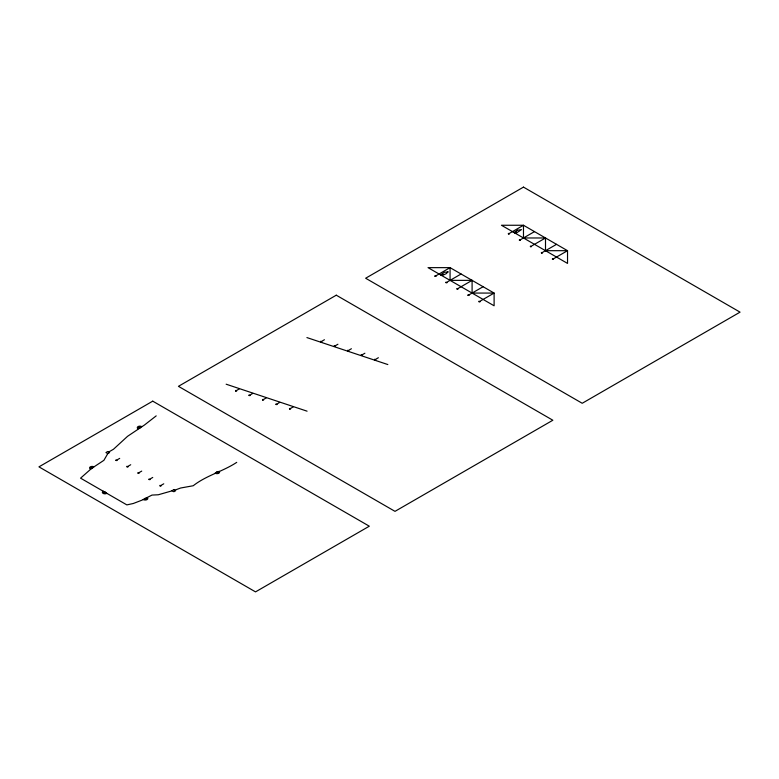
<?xml version="1.0" encoding="UTF-8"?>
<svg xmlns="http://www.w3.org/2000/svg" width="779" height="779" viewBox="0 0 779 779"><rect width="100%" height="100%" fill="white"/><g stroke="black" fill="none" stroke-linecap="round" stroke-linejoin="round"><path stroke-width="1.17" d="M107.775 453.612L105.944 452.55L107.775 451.489L109.615 452.55L107.775 453.612L103.899 460.321L91.464 468.539L80.568 478.16L126.85 504.889L133.258 503.507L141.953 500.167L152.012 495.074L158.273 494.772L172.188 490.799M442.268 275.493L446.338 273.595L447.964 271.852M517.363 230.253L514.023 232.512M156.199 415.869L144.475 425.003L127.581 436.298L113.491 449.249L108.69 452.015M516.341 232.015L514.559 232.717M236.728 462.356C223.076 471.412 206.269 475.453 193.221 485.745L180.631 488.014L174.769 490.166M517.373 230.243L521.482 229.601L515.688 233.476M235.54 390.435L235.609 391.029L239.27 388.906M320.695 341.26L320.763 341.864L324.434 339.741M115.964 459.892L116.032 460.496L119.703 458.373M434.955 275.737L435.013 276.331L438.684 274.218M439.054 274.004L450.067 267.645L494.11 293.07L494.11 305.787L428.041 267.645L450.067 267.645L450.067 280.362L472.093 280.362L472.093 293.07L494.11 293.07L483.107 299.428M508.366 233.349L508.434 233.943L512.105 231.83M512.465 231.616L523.478 225.258L567.531 250.692L567.531 263.409L501.452 225.258L523.478 225.258L523.478 237.975L545.504 237.975L545.504 250.692L567.531 250.692L556.518 257.051M440.846 274.705L444.458 272.251L448.052 271.939M441.391 275.347L443.115 274.276L441.041 275.153M514.802 232.97L516.467 231.938M249.027 394.924L249.095 395.528L252.766 393.405M334.181 345.759L334.249 346.353L337.92 344.24M126.977 466.251L127.045 466.855L130.716 464.732M445.958 282.095L446.026 282.689L449.697 280.567M450.067 280.362L461.08 274.004M519.379 239.708L519.447 240.302L523.108 238.189M523.478 237.975L534.491 231.616M262.513 399.423L262.581 400.017L266.252 397.903M347.668 350.258L347.736 350.852L351.407 348.739M137.99 472.61L138.058 473.213L141.729 471.091M456.971 288.454L457.039 289.048L460.71 286.925M461.08 286.721L472.093 280.362M530.392 246.067L530.45 246.661L534.121 244.548M534.491 244.333L545.504 237.975M276 403.921L276.068 404.515L279.739 402.392M361.154 354.747L361.222 355.351L364.893 353.228M149.003 478.968L149.071 479.572L152.742 477.449M467.984 294.803L468.052 295.407L471.723 293.284M472.093 293.07L483.107 286.721M541.405 252.425L541.463 253.019L545.134 250.896M545.504 250.692L556.518 244.333M289.486 408.41L289.554 409.014L293.225 406.891M374.65 359.246L374.709 359.849L378.38 357.727M160.016 485.327L160.085 485.93L163.756 483.808M478.997 301.161L479.066 301.765L482.737 299.642M552.408 258.784L552.477 259.378L556.148 257.255M508.434 233.943L509.466 233.982M519.447 240.302L520.479 240.341M530.45 246.661L531.492 246.7M541.463 253.019L542.505 253.058M552.477 259.378L553.518 259.417M435.013 276.331L436.055 276.37M446.026 282.689L447.068 282.728M457.039 289.048L458.081 289.087M468.052 295.407L469.085 295.445M479.066 301.765L480.098 301.804M320.763 341.864L321.795 341.903M334.249 346.353L335.291 346.392M347.736 350.852L348.778 350.891M361.222 355.351L362.264 355.39M374.709 359.849L375.751 359.879M235.609 391.029L236.641 391.068M249.095 395.528L250.127 395.566M262.581 400.017L263.614 400.055M276.068 404.515L277.1 404.554M289.554 409.014L290.586 409.053M116.032 460.496L117.074 460.535M127.045 466.855L128.087 466.894M138.058 473.213L139.09 473.252M149.071 479.572L150.104 479.611M160.085 485.93L161.117 485.96M306.907 337.58L387.835 364.553M226.153 384.203L307.072 411.176M218.052 471.733A1.295 0.75 0 0 1 217.808 472.726A1.295 0.75 0 0 1 216.065 472.678M138.974 428.177A1.295 0.75 0 0 1 138.974 427.116A1.295 0.75 0 0 1 140.814 427.116M106.85 493.341A2.6 1.5 0 0 1 103.052 493.341A2.6 1.5 0 0 1 103.334 491.15M91.464 468.539A1.295 0.75 0 0 1 91.143 467.458A1.295 0.75 0 0 1 93.042 467.351M146.17 498.034A1.295 0.75 0 0 1 146.053 499.086A1.295 0.75 0 0 1 144.222 499.018M90.754 469.162A2.6 1.5 0 0 1 90.111 467.001A2.6 1.5 0 0 1 93.899 466.796M147.143 497.538A2.6 1.5 0 0 1 146.91 499.651A2.6 1.5 0 0 1 143.248 499.514M219.055 471.256A2.6 1.5 0 0 1 218.636 473.301A2.6 1.5 0 0 1 215.062 473.165M138.126 428.742A2.6 1.5 0 0 1 138.019 426.61A2.6 1.5 0 0 1 141.729 426.59M91.659 467.887L92.691 467.916L91.659 467.867M139.373 427.622L140.415 427.671L139.383 427.583M144.68 498.502L145.712 498.521L144.68 498.502M216.465 472.132L217.497 472.171L216.474 472.084M104.435 492.289L105.467 492.328L104.435 492.289M152.742 401.156L38.95 466.855L255.522 591.884L369.314 526.195L152.742 401.156M336.275 295.192L178.44 386.326L395.002 511.355L552.847 420.232L336.275 295.192M523.478 187.116L365.643 278.239L582.215 403.279L740.05 312.145L523.478 187.116M173.844 489.631L172.013 490.692L173.844 491.753L175.684 490.692L173.844 489.631M105.905 492.834L104.143 491.734A1.295 0.75 0 0 0 103.996 492.834A1.295 0.75 0 0 0 105.905 492.834"/></g></svg>
